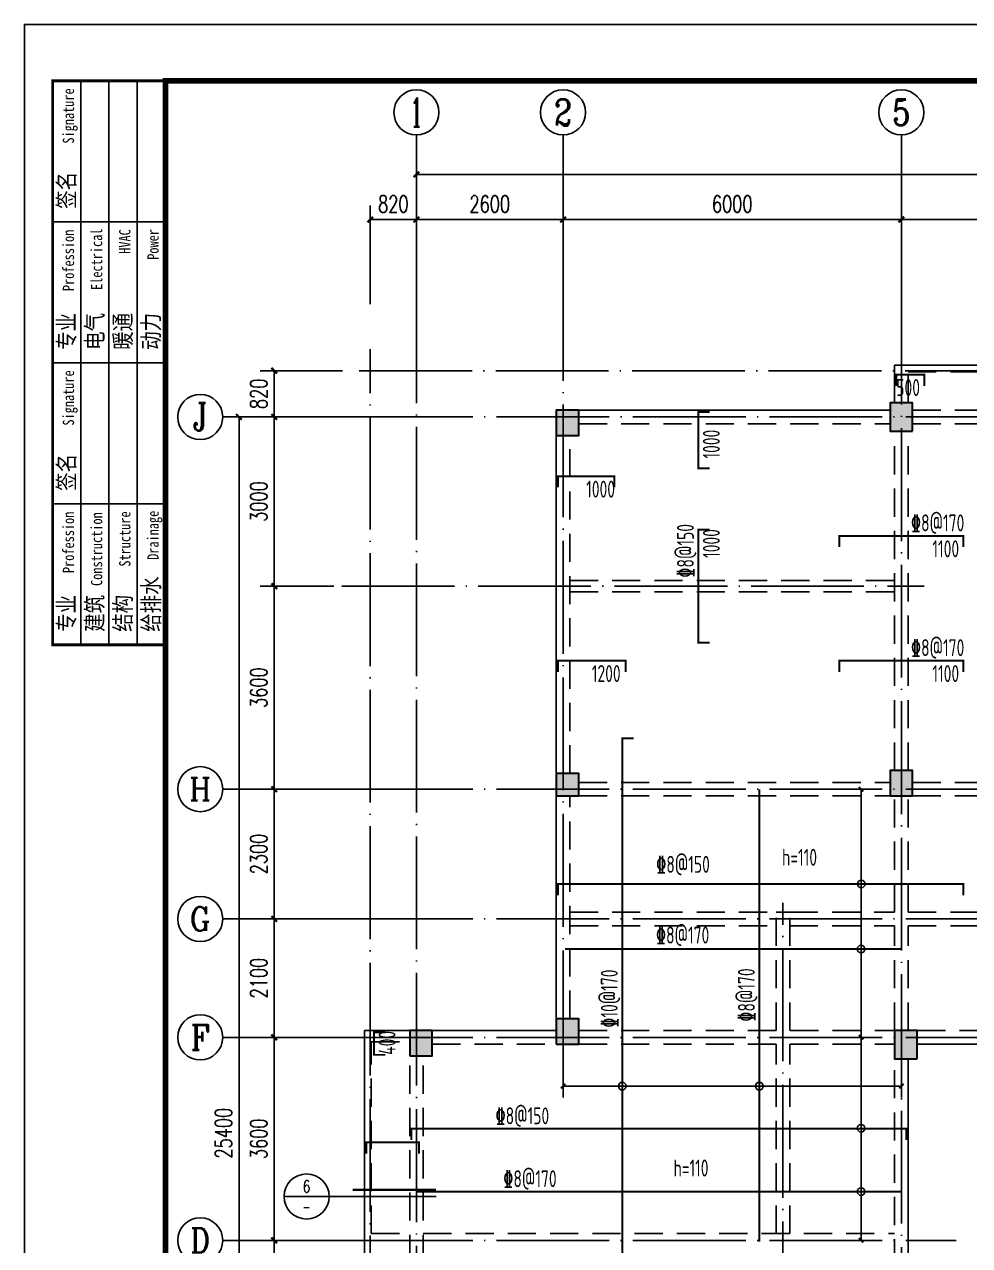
# Model space of a CAD drawing. Extents: x 1051052 to 1482120, y -981644 to -673261.
# Drawn here: x 1161997 to 1178760, y -904300 to -882648 of the extents above; entities that cross this region are included whole.
import ezdxf
from ezdxf.enums import TextEntityAlignment as Align

# ---------------------------------------------------------------- set-up
doc = ezdxf.new("R2010")
doc.units = 0
doc.header["$LTSCALE"] = 1000
doc.header["$MEASUREMENT"] = 0
doc.linetypes.add('DOTE', pattern=[2.42, 2, -0.2, 0.02, -0.2])
doc.linetypes.add('线型3', pattern=[750, 500, -250])
for name, color, linetype in [('AXIS', 3, 'Continuous'), ('AXIS_TEXT', 7, 'Continuous'), ('DIM_IDEN', 3, 'Continuous'), ('DOTE', 1, 'DOTE'), ('PUB_DIM', 3, 'Continuous'), ('PUB_TEXT', 7, 'Continuous'), ('TK', 142, 'Continuous'), ('填充', 8, 'Continuous')]:
    doc.layers.add(name, color=color, linetype=linetype)
for name, color, linetype, lineweight in [('BEAM', 4, 'Continuous', 25), ('BEAM-DASH', 4, '线型3', 25), ('COLU', 2, 'Continuous', 30), ('DIM', 3, 'Continuous', 25), ('楼板正筋文字', 7, 'Continuous', 18), ('楼板正筋钢筋', 14, 'Continuous', 35), ('楼板负筋文字', 7, 'Continuous', 18), ('楼板负筋标注', 84, 'Continuous', 18), ('楼板负筋钢筋', 1, 'Continuous', 35)]:
    doc.layers.add(name, color=color, linetype=linetype, lineweight=lineweight)
doc.layers.add('COLU-HATCH', color=7, linetype='Continuous', lineweight=25, true_color=0x5b5b5b)
doc.styles.add('_TCH_AXIS', font='COMPLEX', dxfattribs={"bigfont": 'GBCBIG'})
doc.styles.add('_TCH_DIM_T3', font='SIMPLEX', dxfattribs={"width": 0.705882, "bigfont": 'GBCBIG'})
doc.styles.add('_TCH_LABEL', font='COMPLEX', dxfattribs={"bigfont": 'GBCBIG'})
doc.styles.add('COMPLEX', font='COMPLEX')
doc.styles.add('FromPkpm', font='Pkpmeng', dxfattribs={"width": 0.7, "bigfont": 'hztxt'})
doc.styles.add('HYZT1', font='', dxfattribs={"width": 0.8})
doc.styles.get('HYZT1').set_extended_font_data('SimSun')
doc.dimstyles.new('_TCH_ARCH&&100', dxfattribs={"dimtxt": 297.5, "dimasz": 100, "dimexe": 250, "dimexo": 300, "dimgap": 126.25, "dimtad": 1, "dimdec": 0, "dimzin": 0, "dimdsep": 46, "dimtxsty": '_TCH_DIM_T3', "dimblk": 'ARCHTICK', "dimcen": 0.09, "dimclrt": 7, "dimazin": 2, "dimtfac": 1, "dimtdec": 0, "dimtix": 1, "dimtmove": 2, "dimatfit": 3, "dimfxl": 0, "dimtolj": 1, "dimtzin": 0, "dimarcsym": 0})
doc.dimstyles.new('_TCH_ARCH&&80', dxfattribs={"dimtxt": 238, "dimasz": 80, "dimexe": 200, "dimexo": 240, "dimgap": 101, "dimtad": 1, "dimdec": 0, "dimzin": 0, "dimdsep": 46, "dimtxsty": '_TCH_DIM_T3', "dimblk": 'ARCHTICK', "dimcen": 0.09, "dimclrt": 7, "dimazin": 2, "dimtfac": 1, "dimtdec": 0, "dimtix": 1, "dimtmove": 2, "dimatfit": 3, "dimfxl": 0, "dimtolj": 1, "dimtzin": 0, "dimarcsym": 0})

# ---------------------------------------------------------------- blocks, each defined once
blk = doc.blocks.new('_ArchTick')
at = {"color": 0, "linetype": 'ByBlock', "const_width": 0.4}
blk.add_lwpolyline([(-0.5, -0.5), (0.5, 0.5)], dxfattribs=at)
blk = doc.blocks.new('*D705')
at = {"layer": 'AXIS', "color": 0, "lineweight": -2, "transparency": 16777216}
for p, q in [((1167928, -904208), (1166178, -904208)), ((1166428, -907808), (1166428, -904208)), ((1167928, -907808), (1166178, -907808))]:
    blk.add_line(p, q, dxfattribs=at)
at = {"layer": 'Defpoints', "color": 0, "transparency": 16777216}
for p in [(1166428, -904208), (1168928, -904208), (1168928, -907808)]:
    blk.add_point(p, dxfattribs=at)
at = {"layer": 'AXIS', "color": 0, "lineweight": -2, "transparency": 16777216, "xscale": 100, "yscale": 100, "zscale": 100}
for p, rotation in [((1166428, -904208), 90), ((1166428, -907808), 270)]:
    blk.add_blockref('_ArchTick', p, dxfattribs=dict(at, rotation=rotation))
at = {"layer": 'AXIS', "color": 7, "transparency": 16777216, "insert": (1166153, -906008), "char_height": 297.5, "attachment_point": 5, "rotation": 90, "style": '_TCH_DIM_T3'}
blk.add_mtext('\\A1;3600', dxfattribs=at)
blk = doc.blocks.new('*D706')
at = {"layer": 'AXIS', "color": 0, "lineweight": -2, "transparency": 16777216}
for p, q in [((1167928, -900608), (1166178, -900608)), ((1166428, -904208), (1166428, -900608)), ((1167928, -904208), (1166178, -904208))]:
    blk.add_line(p, q, dxfattribs=at)
at = {"layer": 'Defpoints', "color": 0, "transparency": 16777216}
for p in [(1166428, -900608), (1168928, -900608), (1168928, -904208)]:
    blk.add_point(p, dxfattribs=at)
at = {"layer": 'AXIS', "color": 0, "lineweight": -2, "transparency": 16777216, "xscale": 100, "yscale": 100, "zscale": 100}
for p, rotation in [((1166428, -900608), 90), ((1166428, -904208), 270)]:
    blk.add_blockref('_ArchTick', p, dxfattribs=dict(at, rotation=rotation))
at = {"layer": 'AXIS', "color": 7, "transparency": 16777216, "insert": (1166153, -902408), "char_height": 297.5, "attachment_point": 5, "rotation": 90, "style": '_TCH_DIM_T3'}
blk.add_mtext('\\A1;3600', dxfattribs=at)
blk = doc.blocks.new('*D707')
at = {"layer": 'AXIS', "color": 0, "lineweight": -2, "transparency": 16777216}
for p, q in [((1167928, -898508), (1166178, -898508)), ((1166428, -900608), (1166428, -898508)), ((1167928, -900608), (1166178, -900608))]:
    blk.add_line(p, q, dxfattribs=at)
at = {"layer": 'Defpoints', "color": 0, "transparency": 16777216}
for p in [(1166428, -898508), (1168928, -898508), (1168928, -900608)]:
    blk.add_point(p, dxfattribs=at)
at = {"layer": 'AXIS', "color": 0, "lineweight": -2, "transparency": 16777216, "xscale": 100, "yscale": 100, "zscale": 100}
for p, rotation in [((1166428, -898508), 90), ((1166428, -900608), 270)]:
    blk.add_blockref('_ArchTick', p, dxfattribs=dict(at, rotation=rotation))
at = {"layer": 'AXIS', "color": 7, "transparency": 16777216, "insert": (1166153, -899558), "char_height": 297.5, "attachment_point": 5, "rotation": 90, "style": '_TCH_DIM_T3'}
blk.add_mtext('\\A1;2100', dxfattribs=at)
blk = doc.blocks.new('*D708')
at = {"layer": 'AXIS', "color": 0, "lineweight": -2, "transparency": 16777216}
for p, q in [((1167928, -896208), (1166178, -896208)), ((1166428, -898508), (1166428, -896208)), ((1167928, -898508), (1166178, -898508))]:
    blk.add_line(p, q, dxfattribs=at)
at = {"layer": 'Defpoints', "color": 0, "transparency": 16777216}
for p in [(1166428, -896208), (1168928, -896208), (1168928, -898508)]:
    blk.add_point(p, dxfattribs=at)
at = {"layer": 'AXIS', "color": 0, "lineweight": -2, "transparency": 16777216, "xscale": 100, "yscale": 100, "zscale": 100}
for p, rotation in [((1166428, -896208), 90), ((1166428, -898508), 270)]:
    blk.add_blockref('_ArchTick', p, dxfattribs=dict(at, rotation=rotation))
at = {"layer": 'AXIS', "color": 7, "transparency": 16777216, "insert": (1166153, -897358), "char_height": 297.5, "attachment_point": 5, "rotation": 90, "style": '_TCH_DIM_T3'}
blk.add_mtext('\\A1;2300', dxfattribs=at)
blk = doc.blocks.new('*D709')
at = {"layer": 'AXIS', "color": 0, "lineweight": -2, "transparency": 16777216}
for p, q in [((1167303, -889608), (1165553, -889608)), ((1165803, -915008), (1165803, -889608)), ((1167303, -915008), (1165553, -915008))]:
    blk.add_line(p, q, dxfattribs=at)
at = {"layer": 'Defpoints', "color": 0, "transparency": 16777216}
for p in [(1165803, -889608), (1168950, -889608), (1168950, -915008)]:
    blk.add_point(p, dxfattribs=at)
at = {"layer": 'AXIS', "color": 0, "lineweight": -2, "transparency": 16777216, "xscale": 100, "yscale": 100, "zscale": 100}
for p, rotation in [((1165803, -889608), 90), ((1165803, -915008), 270)]:
    blk.add_blockref('_ArchTick', p, dxfattribs=dict(at, rotation=rotation))
at = {"layer": 'AXIS', "color": 7, "transparency": 16777216, "insert": (1165528, -902308), "char_height": 297.5, "attachment_point": 5, "rotation": 90, "style": '_TCH_DIM_T3'}
blk.add_mtext('\\A1;25400', dxfattribs=at)
blk = doc.blocks.new('*D710')
at = {"layer": 'AXIS', "color": 0, "lineweight": -2, "transparency": 16777216}
for p, q in [((1168950, -887608), (1168950, -885858)), ((1171550, -887608), (1171550, -885858)), ((1168950, -886108), (1171550, -886108))]:
    blk.add_line(p, q, dxfattribs=at)
at = {"layer": 'Defpoints', "color": 0, "transparency": 16777216}
for p in [(1171550, -886108), (1168950, -888608), (1171550, -888608)]:
    blk.add_point(p, dxfattribs=at)
at = {"layer": 'AXIS', "color": 0, "lineweight": -2, "transparency": 16777216, "xscale": 100, "yscale": 100, "zscale": 100, "rotation": 180}
blk.add_blockref('_ArchTick', (1168950, -886108), dxfattribs=at)
at = {"layer": 'AXIS', "color": 0, "lineweight": -2, "transparency": 16777216, "xscale": 100, "yscale": 100, "zscale": 100}
blk.add_blockref('_ArchTick', (1171550, -886108), dxfattribs=at)
at = {"layer": 'AXIS', "color": 7, "transparency": 16777216, "insert": (1170250, -885833), "char_height": 297.5, "attachment_point": 5, "style": '_TCH_DIM_T3'}
blk.add_mtext('\\A1;2600', dxfattribs=at)
blk = doc.blocks.new('*D711')
at = {"layer": 'AXIS', "color": 0, "lineweight": -2, "transparency": 16777216}
for p, q in [((1171550, -887608), (1171550, -885858)), ((1177550, -887608), (1177550, -885858)), ((1171550, -886108), (1177550, -886108))]:
    blk.add_line(p, q, dxfattribs=at)
at = {"layer": 'Defpoints', "color": 0, "transparency": 16777216}
for p in [(1177550, -886108), (1171550, -888608), (1177550, -888608)]:
    blk.add_point(p, dxfattribs=at)
at = {"layer": 'AXIS', "color": 0, "lineweight": -2, "transparency": 16777216, "xscale": 100, "yscale": 100, "zscale": 100, "rotation": 180}
blk.add_blockref('_ArchTick', (1171550, -886108), dxfattribs=at)
at = {"layer": 'AXIS', "color": 0, "lineweight": -2, "transparency": 16777216, "xscale": 100, "yscale": 100, "zscale": 100}
blk.add_blockref('_ArchTick', (1177550, -886108), dxfattribs=at)
at = {"layer": 'AXIS', "color": 7, "transparency": 16777216, "insert": (1174550, -885833), "char_height": 297.5, "attachment_point": 5, "style": '_TCH_DIM_T3'}
blk.add_mtext('\\A1;6000', dxfattribs=at)
blk = doc.blocks.new('*D712')
at = {"layer": 'AXIS', "color": 0, "lineweight": -2, "transparency": 16777216}
for p, q in [((1177550, -887608), (1177550, -885858)), ((1181150, -887608), (1181150, -885858)), ((1177550, -886108), (1181150, -886108))]:
    blk.add_line(p, q, dxfattribs=at)
at = {"layer": 'Defpoints', "color": 0, "transparency": 16777216}
for p in [(1181150, -886108), (1177550, -888608), (1181150, -888608)]:
    blk.add_point(p, dxfattribs=at)
at = {"layer": 'AXIS', "color": 0, "lineweight": -2, "transparency": 16777216, "xscale": 100, "yscale": 100, "zscale": 100, "rotation": 180}
blk.add_blockref('_ArchTick', (1177550, -886108), dxfattribs=at)
at = {"layer": 'AXIS', "color": 0, "lineweight": -2, "transparency": 16777216, "xscale": 100, "yscale": 100, "zscale": 100}
blk.add_blockref('_ArchTick', (1181150, -886108), dxfattribs=at)
at = {"layer": 'AXIS', "color": 7, "transparency": 16777216, "insert": (1179350, -885833), "char_height": 297.5, "attachment_point": 5, "style": '_TCH_DIM_T3'}
blk.add_mtext('\\A1;3600', dxfattribs=at)
blk = doc.blocks.new('*D720')
at = {"layer": 'AXIS', "color": 0, "lineweight": -2, "transparency": 16777216}
for p, q in [((1168950, -886808), (1168950, -885058)), ((1207850, -886808), (1207850, -885058)), ((1168950, -885308), (1207850, -885308))]:
    blk.add_line(p, q, dxfattribs=at)
at = {"layer": 'Defpoints', "color": 0, "transparency": 16777216}
for p in [(1207850, -885308), (1168950, -888608), (1207850, -888608)]:
    blk.add_point(p, dxfattribs=at)
at = {"layer": 'AXIS', "color": 0, "lineweight": -2, "transparency": 16777216, "xscale": 100, "yscale": 100, "zscale": 100, "rotation": 180}
blk.add_blockref('_ArchTick', (1168950, -885308), dxfattribs=at)
at = {"layer": 'AXIS', "color": 0, "lineweight": -2, "transparency": 16777216, "xscale": 100, "yscale": 100, "zscale": 100}
blk.add_blockref('_ArchTick', (1207850, -885308), dxfattribs=at)
at = {"layer": 'AXIS', "color": 7, "transparency": 16777216, "insert": (1188400, -885033), "char_height": 297.5, "attachment_point": 5, "style": '_TCH_DIM_T3'}
blk.add_mtext('\\A1;38900', dxfattribs=at)
blk = doc.blocks.new('_AXISO')
blk.add_circle((0, 0), 0.5)
at = {"layer": 'AXIS_TEXT', "style": 'COMPLEX', "width": 1.041667}
blk.add_attdef('A', text='', height=0.56, dxfattribs=at).set_placement((-0.25, -0.28), (0.25, -0.28), align=Align.FIT)
blk = doc.blocks.new('*D694')
at = {"layer": 'AXIS', "color": 0, "lineweight": -2, "transparency": 16777216}
for p, q in [((1167483, -892608), (1166178, -892608)), ((1166428, -896208), (1166428, -892608)), ((1167928, -896208), (1166178, -896208))]:
    blk.add_line(p, q, dxfattribs=at)
at = {"layer": 'Defpoints', "color": 0, "transparency": 16777216}
for p in [(1166428, -892608), (1167783, -892608), (1168928, -896208)]:
    blk.add_point(p, dxfattribs=at)
at = {"layer": 'AXIS', "color": 0, "lineweight": -2, "transparency": 16777216, "xscale": 100, "yscale": 100, "zscale": 100}
for p, rotation in [((1166428, -892608), 90), ((1166428, -896208), 270)]:
    blk.add_blockref('_ArchTick', p, dxfattribs=dict(at, rotation=rotation))
at = {"layer": 'AXIS', "color": 7, "transparency": 16777216, "insert": (1166153, -894408), "char_height": 297.5, "attachment_point": 5, "rotation": 90, "style": '_TCH_DIM_T3'}
blk.add_mtext('\\A1;3600', dxfattribs=at)
blk = doc.blocks.new('*D695')
at = {"layer": 'AXIS', "color": 0, "lineweight": -2, "transparency": 16777216}
for p, q in [((1167544, -889608), (1166178, -889608)), ((1166428, -892608), (1166428, -889608)), ((1167483, -892608), (1166178, -892608))]:
    blk.add_line(p, q, dxfattribs=at)
at = {"layer": 'Defpoints', "color": 0, "transparency": 16777216}
for p in [(1166428, -889608), (1167844, -889608), (1167783, -892608)]:
    blk.add_point(p, dxfattribs=at)
at = {"layer": 'AXIS', "color": 0, "lineweight": -2, "transparency": 16777216, "xscale": 100, "yscale": 100, "zscale": 100}
for p, rotation in [((1166428, -889608), 90), ((1166428, -892608), 270)]:
    blk.add_blockref('_ArchTick', p, dxfattribs=dict(at, rotation=rotation))
at = {"layer": 'AXIS', "color": 7, "transparency": 16777216, "insert": (1166153, -891108), "char_height": 297.5, "attachment_point": 5, "rotation": 90, "style": '_TCH_DIM_T3'}
blk.add_mtext('\\A1;3000', dxfattribs=at)
blk = doc.blocks.new('*D732')
at = {"layer": 'AXIS', "color": 0, "lineweight": -2, "transparency": 16777216}
for p, q in [((1167636, -888788), (1166178, -888788)), ((1166428, -889608), (1166428, -888788)), ((1167928, -889608), (1166178, -889608))]:
    blk.add_line(p, q, dxfattribs=at)
at = {"layer": 'Defpoints', "color": 0, "transparency": 16777216}
for p in [(1166428, -888788), (1167936, -888788), (1168928, -889608)]:
    blk.add_point(p, dxfattribs=at)
at = {"layer": 'AXIS', "color": 0, "lineweight": -2, "transparency": 16777216, "xscale": 100, "yscale": 100, "zscale": 100}
for p, rotation in [((1166428, -888788), 90), ((1166428, -889608), 270)]:
    blk.add_blockref('_ArchTick', p, dxfattribs=dict(at, rotation=rotation))
at = {"layer": 'AXIS', "color": 7, "transparency": 16777216, "insert": (1166153, -889198), "char_height": 297.5, "attachment_point": 5, "rotation": 90, "style": '_TCH_DIM_T3'}
blk.add_mtext('\\A1;820', dxfattribs=at)
blk = doc.blocks.new('*D733')
at = {"layer": 'AXIS', "color": 0, "lineweight": -2, "transparency": 16777216}
for p, q in [((1168130, -887608), (1168130, -885858)), ((1168950, -887608), (1168950, -885858)), ((1168950, -886108), (1168130, -886108))]:
    blk.add_line(p, q, dxfattribs=at)
at = {"layer": 'Defpoints', "color": 0, "transparency": 16777216}
for p in [(1168130, -886108), (1168130, -888404), (1168950, -888608)]:
    blk.add_point(p, dxfattribs=at)
at = {"layer": 'AXIS', "color": 0, "lineweight": -2, "transparency": 16777216, "xscale": 100, "yscale": 100, "zscale": 100, "rotation": 180}
blk.add_blockref('_ArchTick', (1168130, -886108), dxfattribs=at)
at = {"layer": 'AXIS', "color": 0, "lineweight": -2, "transparency": 16777216, "xscale": 100, "yscale": 100, "zscale": 100}
blk.add_blockref('_ArchTick', (1168950, -886108), dxfattribs=at)
at = {"layer": 'AXIS', "color": 7, "transparency": 16777216, "insert": (1168540, -885833), "char_height": 297.5, "attachment_point": 5, "style": '_TCH_DIM_T3'}
blk.add_mtext('\\A1;820', dxfattribs=at)
blk = doc.blocks.new('A$C71AA4010')
at = {"layer": 'TK'}
for p, q in [((500, -11000), (500, -1000)), ((2500, -1000), (500, -1000)), ((1000, -11000), (1000, -1000)), ((1500, -11000), (1500, -1000)), ((2000, -11000), (2000, -1000)), ((2500, -3500), (500, -3500)), ((2500, -3500), (500, -3500)), ((2500, -6000), (500, -6000)), ((2500, -8500), (500, -8500)), ((2500, -11000), (500, -11000))]:
    blk.add_line(p, q, dxfattribs=at)
at = {"layer": 'TK', "const_width": 50}
blk.add_lwpolyline([(500, -1000), (2500, -1000), (2500, -11000), (500, -11000)], close=True, dxfattribs=at)
blk.add_lwpolyline([(2500, -4000), (2500, -11000)], dxfattribs=at)
at = {"layer": 'TK', "style": 'HYZT1', "width": 0.8}
for s, height, p in [('Signature', 200, (880, -2113)), ('签名', 300, (895, -3270)), ('Profession', 200, (880, -4728)), ('Electrical', 200, (1380, -4708)), ('HVAC', 200, (1880, -4067)), ('Power', 200, (2380, -4173)), ('专业', 300, (895, -5770)), ('电气', 300, (1395, -5770)), ('暖通', 300, (1895, -5770)), ('动力', 300, (2395, -5770)), ('Signature', 200, (880, -7113)), ('签名', 300, (895, -8270)), ('Profession', 200, (880, -9728)), ('Structure', 200, (1880, -9614)), ('Drainage', 200, (2380, -9494)), ('Construction', 200, (1380, -9956)), ('给排水', 300, (2395, -10770)), ('专业', 300, (895, -10770)), ('建筑', 300, (1395, -10770)), ('结构', 300, (1895, -10770))]:
    blk.add_text(s, height=height, rotation=90, dxfattribs=at).set_placement(p)
blk = doc.blocks.new('A2K')
at = {"layer": 'TK'}
blk.add_lwpolyline([(0, 0), (59400, 0), (59400, 42000), (0, 42000)], close=True, dxfattribs=at)
at = {"layer": 'TK', "const_width": 100}
blk.add_lwpolyline([(2500, 1000), (58400, 1000), (58400, 41000), (2500, 41000)], close=True, dxfattribs=at)
blk.add_blockref('A$C71AA4010', (0, 42000))
blk = doc.blocks.new('*D907')
at = {"layer": 'Defpoints', "color": 0, "transparency": 16777216}
for p in [(1175450, -900608), (1176836, -900608), (1175450, -904208)]:
    blk.add_point(p, dxfattribs=at)
at = {"layer": 'PUB_DIM', "color": 0, "lineweight": -2, "transparency": 16777216}
for p, q in [((1175690, -900608), (1177036, -900608)), ((1176836, -904208), (1176836, -900608)), ((1175690, -904208), (1177036, -904208))]:
    blk.add_line(p, q, dxfattribs=at)
at = {"layer": 'PUB_DIM', "color": 0, "lineweight": -2, "transparency": 16777216, "xscale": 80, "yscale": 80, "zscale": 80}
for p, rotation in [((1176836, -900608), 90), ((1176836, -904208), 270)]:
    blk.add_blockref('_ArchTick', p, dxfattribs=dict(at, rotation=rotation))
blk = doc.blocks.new('*D908')
at = {"layer": 'Defpoints', "color": 0, "transparency": 16777216}
for p in [(1171550, -899984), (1177550, -899984), (1177550, -901474)]:
    blk.add_point(p, dxfattribs=at)
at = {"layer": 'PUB_DIM', "color": 0, "lineweight": -2, "transparency": 16777216}
for p, q in [((1171550, -900224), (1171550, -901674)), ((1177550, -900224), (1177550, -901674)), ((1171550, -901474), (1177550, -901474))]:
    blk.add_line(p, q, dxfattribs=at)
at = {"layer": 'PUB_DIM', "color": 0, "lineweight": -2, "transparency": 16777216, "xscale": 80, "yscale": 80, "zscale": 80, "rotation": 180}
blk.add_blockref('_ArchTick', (1171550, -901474), dxfattribs=at)
at = {"layer": 'PUB_DIM', "color": 0, "lineweight": -2, "transparency": 16777216, "xscale": 80, "yscale": 80, "zscale": 80}
blk.add_blockref('_ArchTick', (1177550, -901474), dxfattribs=at)
blk = doc.blocks.new('*D909')
at = {"layer": 'Defpoints', "color": 0, "transparency": 16777216}
for p in [(1175346, -896208), (1176836, -896208), (1175346, -900608)]:
    blk.add_point(p, dxfattribs=at)
at = {"layer": 'PUB_DIM', "color": 0, "lineweight": -2, "transparency": 16777216}
for p, q in [((1175586, -896208), (1177036, -896208)), ((1176836, -900608), (1176836, -896208)), ((1175586, -900608), (1177036, -900608))]:
    blk.add_line(p, q, dxfattribs=at)
at = {"layer": 'PUB_DIM', "color": 0, "lineweight": -2, "transparency": 16777216, "xscale": 80, "yscale": 80, "zscale": 80}
for p, rotation in [((1176836, -896208), 90), ((1176836, -900608), 270)]:
    blk.add_blockref('_ArchTick', p, dxfattribs=dict(at, rotation=rotation))

msp = doc.modelspace()

# ---------------------------------------------------------------- hatches: boundary and pattern name
at = {"layer": 'COLU-HATCH', "transparency": 33554687}
for points in [[(1177749.896, -889858.211), (1177749.896, -889358.211), (1177349.896, -889358.211), (1177349.896, -889858.211)], [(1171429.896, -889938.211), (1171829.896, -889938.211), (1171829.896, -889488.211), (1171429.896, -889488.211)], [(1171429.896, -896328.211), (1171829.896, -896328.211), (1171829.896, -895928.211), (1171429.896, -895928.211)], [(1177749.896, -896328.211), (1177749.896, -895878.211), (1177349.896, -895878.211), (1177349.896, -896328.211)], [(1171429.896, -900728.211), (1171829.896, -900728.211), (1171829.896, -900278.211), (1171429.896, -900278.211)], [(1168829.896, -900938.211), (1169229.896, -900938.211), (1169229.896, -900488.211), (1168829.896, -900488.211)], [(1177829.896, -900988.211), (1177829.896, -900488.211), (1177429.896, -900488.211), (1177429.896, -900988.211)]]:
    msp.add_hatch(color=256, dxfattribs=at).paths.add_polyline_path(points, flags=0)

# ---------------------------------------------------------------- linework, layer by layer
at = {"layer": 'AXIS'}
for p, q in [((1168949.896, -888608.211), (1168949.896, -884608.211)), ((1171549.896, -888608.211), (1171549.896, -884608.211)), ((1177549.896, -888608.211), (1177549.896, -884608.211)), ((1169515.343, -889608.211), (1165515.343, -889608.211)), ((1169515.343, -896208.211), (1165515.343, -896208.211)), ((1169515.343, -898508.211), (1165515.343, -898508.211)), ((1169515.343, -900608.211), (1165515.343, -900608.211)), ((1169515.343, -904208.211), (1165515.343, -904208.211))]:
    msp.add_line(p, q, dxfattribs=at)
at = {"layer": 'BEAM'}
for p, q in [((1177429.896, -889358.211), (1177429.896, -888688.211)), ((1177429.896, -888688.211), (1181149.896, -888688.211)), ((1171829.896, -889488.211), (1177349.896, -889488.211)), ((1171429.896, -895928.211), (1171429.896, -889938.211)), ((1171429.896, -900278.211), (1171429.896, -896328.211)), ((1175329.896, -898388.211), (1175569.896, -898388.211)), ((1168029.896, -900488.211), (1168829.896, -900488.211)), ((1168029.896, -904208.211), (1168029.896, -900488.211)), ((1169229.896, -900488.211), (1171429.896, -900488.211)), ((1177829.896, -900728.211), (1180949.896, -900728.211)), ((1177669.896, -907688.211), (1177669.896, -900988.211)), ((1168029.896, -907928.211), (1168029.896, -904208.211))]:
    msp.add_line(p, q, dxfattribs=at)
at = {"layer": 'BEAM-DASH', "ltscale": 0.001}
for p, q in [((1177669.896, -889358.211), (1177669.896, -888808.211)), ((1177669.896, -888808.211), (1181029.896, -888808.211)), ((1177749.896, -889488.211), (1180949.896, -889488.211)), ((1171829.896, -889728.211), (1177349.896, -889728.211)), ((1177429.896, -895878.211), (1177429.896, -889858.211)), ((1177669.896, -895878.211), (1177669.896, -889858.211)), ((1177749.896, -889728.211), (1180949.896, -889728.211)), ((1171669.896, -895928.211), (1171669.896, -889938.211)), ((1171669.896, -892508.211), (1177429.896, -892508.211)), ((1171669.896, -892708.211), (1177429.896, -892708.211)), ((1171829.896, -896088.211), (1177349.896, -896088.211)), ((1177749.896, -896088.211), (1180949.896, -896088.211)), ((1171669.896, -900278.211), (1171669.896, -896328.211)), ((1171829.896, -896328.211), (1177349.896, -896328.211)), ((1177429.896, -898388.211), (1177429.896, -896328.211)), ((1177669.896, -898388.211), (1177669.896, -896328.211)), ((1177749.896, -896328.211), (1180949.896, -896328.211)), ((1171669.896, -898388.211), (1175329.896, -898388.211)), ((1175329.896, -900488.211), (1175329.896, -898388.211)), ((1175569.896, -898388.211), (1177429.896, -898388.211)), ((1175569.896, -900488.211), (1175569.896, -898388.211)), ((1177669.896, -898388.211), (1181029.896, -898388.211)), ((1171669.896, -898628.211), (1175329.896, -898628.211)), ((1175569.896, -898628.211), (1177429.896, -898628.211)), ((1177429.896, -900488.211), (1177429.896, -898628.211)), ((1177669.896, -898628.211), (1181029.896, -898628.211)), ((1177669.896, -900488.211), (1177669.896, -898628.211)), ((1171829.896, -900488.211), (1177429.896, -900488.211)), ((1177829.896, -900488.211), (1180949.896, -900488.211)), ((1168149.896, -900688.211), (1168829.896, -900688.211)), ((1168149.896, -904088.211), (1168149.896, -900688.211)), ((1169229.896, -900728.211), (1171429.896, -900728.211)), ((1171829.896, -900728.211), (1177429.896, -900728.211)), ((1175329.896, -904088.211), (1175329.896, -900728.211)), ((1175569.896, -904088.211), (1175569.896, -900728.211)), ((1168829.896, -907608.211), (1168829.896, -900938.211)), ((1169069.896, -907608.211), (1169069.896, -900938.211)), ((1177429.896, -907688.211), (1177429.896, -900988.211)), ((1168149.896, -904088.211), (1168829.896, -904088.211)), ((1169069.896, -904088.211), (1177429.896, -904088.211))]:
    msp.add_line(p, q, dxfattribs=at)
at = {"layer": 'COLU'}
for points in [[(1177749.896, -889858.211), (1177749.896, -889358.211), (1177349.896, -889358.211), (1177349.896, -889858.211)], [(1171429.896, -889938.211), (1171829.896, -889938.211), (1171829.896, -889488.211), (1171429.896, -889488.211)], [(1171429.896, -896328.211), (1171829.896, -896328.211), (1171829.896, -895928.211), (1171429.896, -895928.211)], [(1177749.896, -896328.211), (1177749.896, -895878.211), (1177349.896, -895878.211), (1177349.896, -896328.211)], [(1171429.896, -900728.211), (1171829.896, -900728.211), (1171829.896, -900278.211), (1171429.896, -900278.211)], [(1168829.896, -900938.211), (1169229.896, -900938.211), (1169229.896, -900488.211), (1168829.896, -900488.211)], [(1177829.896, -900988.211), (1177829.896, -900488.211), (1177429.896, -900488.211), (1177429.896, -900988.211)]]:
    msp.add_lwpolyline(points, close=True, dxfattribs=at)
at = {"layer": 'DIM_IDEN'}
for p, q in [((1167401.712, -903430.601), (1166601.712, -903430.601)), ((1167517.033, -903430.601), (1167401.712, -903430.601)), ((1169299.215, -903430.601), (1167517.033, -903430.601))]:
    msp.add_line(p, q, dxfattribs=at)
at = {"layer": 'DIM_IDEN', "const_width": 40}
msp.add_lwpolyline([(1169299.215, -903310.601), (1167816.94, -903310.601)], dxfattribs=at)
at = {"layer": 'DIM_IDEN'}
msp.add_circle((1167001.712, -903430.601), 400, dxfattribs=at)
at = {"layer": 'DOTE'}
for p, q in [((1168129.896, -915804.419), (1168129.896, -888404.419)), ((1168949.896, -915984.211), (1168949.896, -888584.211)), ((1167936.036, -888788.211), (1200744.913, -888788.211)), ((1171549.896, -901066.723), (1171549.896, -888608.211)), ((1177549.896, -916008.211), (1177549.896, -888608.211)), ((1167949.896, -889608.211), (1208849.896, -889608.211)), ((1167625.131, -892608.211), (1177955.29, -892608.211)), ((1167949.896, -896208.211), (1208849.896, -896208.211)), ((1175449.896, -908290.872), (1175449.896, -898223.216)), ((1167949.896, -898508.211), (1199375.025, -898508.211)), ((1167949.896, -900608.211), (1208849.896, -900608.211)), ((1167949.896, -904208.211), (1178523.32, -904208.211))]:
    msp.add_line(p, q, dxfattribs=at)
at = {"layer": 'PUB_DIM'}
for centre in [(1176838.958, -897888.211), (1176835.502, -899043.641), (1172599.889, -901473.523), (1175031.438, -901473.523), (1176835.502, -902220.461), (1176835.502, -903342.71)]:
    msp.add_circle(centre, 67.838, dxfattribs=at)
at = {"layer": '楼板正筋钢筋', "const_width": 35}
for points in [[(1175031.438, -904228.743), (1175031.438, -896208.211)], [(1171583.176, -899043.641), (1177549.896, -899043.641)], [(1168949.896, -903344.279), (1177549.896, -903344.279)]]:
    msp.add_lwpolyline(points, dxfattribs=at)
at = {"layer": '楼板负筋钢筋', "const_width": 35}
for points in [[(1177459.896, -889057.211), (1177459.896, -888857.211), (1177959.896, -888857.211), (1177959.896, -889057.211)], [(1174149.896, -890518.211), (1173949.896, -890518.211), (1173949.897, -889518.211), (1174149.897, -889518.211)], [(1171459.896, -890858.211), (1171459.896, -890658.211), (1172459.896, -890658.211), (1172459.896, -890858.211)], [(1174149.896, -893608.211), (1173949.896, -893608.211), (1173949.896, -891608.211), (1174149.896, -891608.211)], [(1176449.897, -891916.36), (1176449.897, -891716.36), (1178649.897, -891716.36), (1178649.897, -891916.36)], [(1171459.896, -894128.211), (1171459.896, -893928.211), (1172659.896, -893928.211), (1172659.896, -894128.211)], [(1176449.897, -894128.211), (1176449.897, -893928.211), (1178649.897, -893928.211), (1178649.897, -894128.211)], [(1172799.889, -905333.998), (1172599.889, -905333.998), (1172599.889, -895308.211), (1172799.889, -895308.211)], [(1171459.896, -898088.211), (1171459.896, -897888.211), (1178649.896, -897888.211), (1178649.896, -898088.211)], [(1168398.896, -900918.211), (1168198.896, -900918.211), (1168198.896, -900518.211), (1168398.896, -900518.211)], [(1168859.896, -902429.402), (1168859.896, -902229.402), (1177639.896, -902229.401), (1177639.896, -902429.401)], [(1168059.896, -902670.334), (1168059.896, -902470.334), (1168996.414, -902470.333), (1168996.414, -902670.333)]]:
    msp.add_lwpolyline(points, dxfattribs=at)

# ---------------------------------------------------------------- block references
at = {"layer": 'AXIS'}
ref = msp.add_blockref('_AXISO', (1168949.896, -884208.211), dxfattribs=dict(at, xscale=800, yscale=800, zscale=800))
ref.add_attrib('A', '1', dxfattribs={"layer": 'AXIS_TEXT', "height": 514.721, "style": '_TCH_AXIS'}).set_placement((1168839.599, -884465.572), (1169060.194, -884465.572), align=Align.FIT)
ref = msp.add_blockref('_AXISO', (1171549.896, -884208.211), dxfattribs=dict(at, xscale=800, yscale=800, zscale=800))
ref.add_attrib('A', '2', dxfattribs={"layer": 'AXIS_TEXT', "height": 465.948, "style": '_TCH_AXIS'}).set_placement((1171394.58, -884441.185), (1171705.212, -884441.185), align=Align.FIT)
ref = msp.add_blockref('_AXISO', (1177549.896, -884208.211), dxfattribs=dict(at, xscale=800, yscale=800, zscale=800))
ref.add_attrib('A', '5', dxfattribs={"layer": 'AXIS_TEXT', "height": 465.948, "style": '_TCH_AXIS'}).set_placement((1177394.58, -884441.185), (1177705.212, -884441.185), align=Align.FIT)
ref = msp.add_blockref('_AXISO', (1165115.343, -889608.211), dxfattribs=dict(at, xscale=800, yscale=800, zscale=800))
ref.add_attrib('A', 'J', dxfattribs={"layer": 'AXIS_TEXT', "height": 496.066, "style": '_TCH_AXIS'}).set_placement((1164985.421, -889856.244), (1165245.265, -889856.244), align=Align.FIT)
ref = msp.add_blockref('_AXISO', (1165115.343, -896208.211), dxfattribs=dict(at, xscale=800, yscale=800, zscale=800))
ref.add_attrib('A', 'H', dxfattribs={"layer": 'AXIS_TEXT', "height": 405.517, "style": '_TCH_AXIS'}).set_placement((1164922.239, -896410.97), (1165308.446, -896410.97), align=Align.FIT)
ref = msp.add_blockref('_AXISO', (1165115.343, -898508.211), dxfattribs=dict(at, xscale=800, yscale=800, zscale=800))
ref.add_attrib('A', 'G', dxfattribs={"layer": 'AXIS_TEXT', "height": 425.184, "style": '_TCH_AXIS'}).set_placement((1164933.121, -898720.803), (1165297.564, -898720.803), align=Align.FIT)
ref = msp.add_blockref('_AXISO', (1165115.343, -900608.211), dxfattribs=dict(at, xscale=800, yscale=800, zscale=800))
ref.add_attrib('A', 'F', dxfattribs={"layer": 'AXIS_TEXT', "height": 445.442, "style": '_TCH_AXIS'}).set_placement((1164945.651, -900830.932), (1165285.035, -900830.932), align=Align.FIT)
ref = msp.add_blockref('_AXISO', (1165115.343, -904208.211), dxfattribs=dict(at, xscale=800, yscale=800, zscale=800))
ref.add_attrib('A', 'D', dxfattribs={"layer": 'AXIS_TEXT', "height": 435.257, "style": '_TCH_AXIS'}).set_placement((1164939.167, -904425.84), (1165291.518, -904425.84), align=Align.FIT)
at = {"layer": '填充'}
msp.add_blockref('A2K', (1161997.337, -924648.121), dxfattribs=at)

# ---------------------------------------------------------------- texts
at = {"layer": 'DIM', "style": 'FromPkpm', "width": 0.7}
for p in [(1175433.486, -897415.281), (1173508.177, -902925.048)]:
    msp.add_text('h=110', height=300, dxfattribs=at).set_placement(p, align=Align.MIDDLE_LEFT)
at = {"layer": 'PUB_TEXT', "color": 7, "style": '_TCH_LABEL'}
msp.add_text('6', height=208.805, dxfattribs=at).set_placement((1166932.11, -903356.564), (1167071.314, -903356.564), align=Align.FIT)
at = {"layer": 'PUB_TEXT', "color": 7, "style": '_TCH_LABEL', "width": 0.777778}
msp.add_text('-', height=208.805, dxfattribs=at).set_placement((1166932.11, -903713.443), (1167071.314, -903713.443), align=Align.FIT)
at = {"layer": '楼板正筋文字', "lineweight": 25, "style": 'FromPkpm', "width": 0.7}
for p in [(1173196.845, -898944.745), (1170489.361, -903264.279)]:
    msp.add_text('%%1328@170', height=300, dxfattribs=at).set_placement(p)
msp.add_text('%%1328@170', height=300, rotation=90, dxfattribs=at).set_placement((1174951.438, -900331.357))
at = {"layer": '楼板负筋文字', "lineweight": 25, "style": 'FromPkpm', "width": 0.7}
for s, p in [('%%1328@170', (1177719.897, -891636.36)), ('%%1328@170', (1177719.897, -893848.211)), ('%%1328@150', (1173201.342, -897690.468)), ('%%1328@150', (1170351.755, -902149.401))]:
    msp.add_text(s, height=300, dxfattribs=at).set_placement(p)
for s, p in [('%%1328@150', (1173869.896, -892458.211)), ('%%13210@170', (1172519.889, -900438.211))]:
    msp.add_text(s, height=300, rotation=90, dxfattribs=at).set_placement(p)
at = {"layer": '楼板负筋标注', "lineweight": 25, "style": 'FromPkpm', "width": 0.7}
for s, p in [('500', (1177459.896, -888937.211)), ('1000', (1171959.896, -890738.211)), ('1100', (1178099.897, -891796.36)), ('1200', (1172059.896, -894008.211)), ('1100', (1178099.897, -894008.211))]:
    msp.add_text(s, height=300, dxfattribs=at).set_placement(p, align=Align.TOP_LEFT)
for s, p in [('1000', (1174029.896, -890345.975)), ('1000', (1174029.896, -892108.211)), ('400', (1168278.896, -900918.211))]:
    msp.add_text(s, height=300, rotation=90, dxfattribs=at).set_placement(p, align=Align.TOP_LEFT)

# ---------------------------------------------------------------- dimensions: what is measured, and where the dimension line sits
at = {"layer": 'AXIS'}
for p1, p2, distance, picture, middle in [((1168949.896, -888608.211), (1207849.896, -888608.211), 3300, '*D720', (1188399.896, -885033.211)), ((1168949.896, -888608.211), (1171549.896, -888608.211), 2500, '*D710', (1170249.896, -885833.211)), ((1171549.896, -888608.211), (1177549.896, -888608.211), 2500, '*D711', (1174549.896, -885833.211)), ((1177549.896, -888608.211), (1181149.896, -888608.211), 2500, '*D712', (1179349.896, -885833.211)), ((1168949.896, -915008.211), (1168949.896, -889608.211), 3146.899, '*D709', (1165527.998, -902308.211)), ((1168927.835, -898508.211), (1168927.835, -896208.211), 2500, '*D708', (1166152.835, -897358.211)), ((1168927.835, -900608.211), (1168927.835, -898508.211), 2500, '*D707', (1166152.835, -899558.211)), ((1168927.835, -904208.211), (1168927.835, -900608.211), 2500, '*D706', (1166152.835, -902408.211)), ((1168927.835, -907808.211), (1168927.835, -904208.211), 2500, '*D705', (1166152.835, -906008.211))]:
    dim = msp.add_aligned_dim(p1=p1, p2=p2, distance=distance, dimstyle='_TCH_ARCH&&100', dxfattribs=at)
    dim.commit()
    dim.dimension.update_dxf_attribs({"geometry": picture, "text_midpoint": middle})
for base, p1, p2, angle, picture, middle in [((1168129.896, -886108.211), (1168949.896, -888608.211), (1168129.896, -888404.419), 180, '*D733', (1168539.896, -885833.211)), ((1166427.835, -888788.211), (1168927.835, -889608.211), (1167936.036, -888788.211), 270, '*D732', (1166152.835, -889198.211)), ((1166427.835, -889608.211), (1167783.245, -892608.211), (1167843.76, -889608.211), 270, '*D695', (1166152.835, -891108.211)), ((1166427.835, -892608.211), (1168927.835, -896208.211), (1167783.245, -892608.211), 270, '*D694', (1166152.835, -894408.211))]:
    dim = msp.add_linear_dim(base=base, p1=p1, p2=p2, angle=angle, dimstyle='_TCH_ARCH&&100', dxfattribs=at)
    dim.commit()
    dim.dimension.update_dxf_attribs({"geometry": picture, "text_midpoint": middle})
at = {"layer": 'PUB_DIM'}
for base, p1, p2, angle, picture, middle in [((1176835.502, -896208.211), (1175345.591, -900608.211), (1175345.591, -896208.211), 90, '*D909', (1175497.826, -898391.481)), ((1177549.896, -901473.523), (1171549.896, -899983.613), (1177549.896, -899983.613), 0, '*D908', (1173766.626, -900135.848)), ((1176835.502, -900608.211), (1175449.896, -904208.211), (1175449.896, -900608.211), 90, '*D907', (1175497.826, -902791.481))]:
    dim = msp.add_linear_dim(base=base, p1=p1, p2=p2, angle=angle, text=' ', dimstyle='_TCH_ARCH&&80', dxfattribs=at)
    dim.commit()
    dim.dimension.update_dxf_attribs({"geometry": picture, "text_midpoint": middle, "dimtype": 129})

doc.saveas('drawing.dxf')
